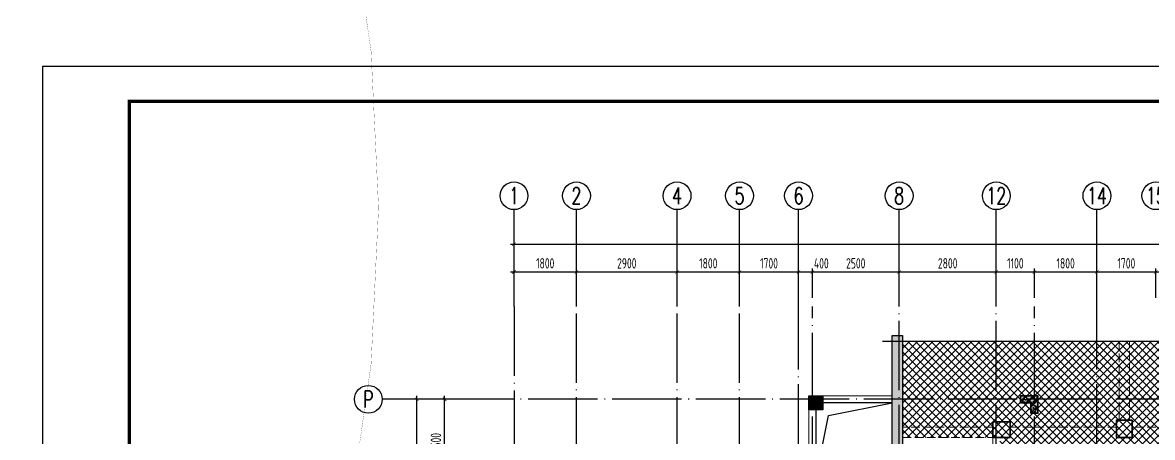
# Model space of a CAD drawing. Extents: x -668857 to 185752, y -270966 to 286822.
# Drawn here: x -220413 to -187848, y 215481 to 227453 of the extents above; entities that cross this region are included whole.
import ezdxf
from ezdxf.enums import TextEntityAlignment as Align

# ---------------------------------------------------------------- set-up
doc = ezdxf.new("R2010")
doc.units = 0
doc.header["$LTSCALE"] = 1000
doc.linetypes.add('DASH', pattern=[0.35, 0.25, -0.1])
doc.linetypes.add('DOTE', pattern=[2.42, 2, -0.2, 0.02, -0.2])
doc.layers.get('0').update_dxf_attribs({"linetype": 'CONTINUOUS'})
doc.layers.get('DEFPOINTS').update_dxf_attribs({"linetype": 'CONTINUOUS'})
for name, color, linetype in [('-TK', 7, 'CONTINUOUS'), ('A-AXIS', 1, 'CONTINUOUS'), ('A-DOTE', 10, 'DOTE'), ('AXIS_NUM', 7, 'CONTINUOUS'), ('S-B板填充', 251, 'CONTINUOUS'), ('S-D洞口', 4, 'CONTINUOUS'), ('S-L主梁线', 4, 'DASH'), ('S-Q墙实线', 6, 'CONTINUOUS'), ('S-X详图填充', 252, 'CONTINUOUS'), ('S-X详图实线', 4, 'CONTINUOUS'), ('S-Y一般标注', 3, 'CONTINUOUS'), ('S-Z柱填充', 252, 'CONTINUOUS'), ('S-Z柱实线', 6, 'CONTINUOUS'), ('THIN', 7, 'CONTINUOUS'), ('底图$0$PUB_HATCH', 252, 'CONTINUOUS')]:
    doc.layers.add(name, color=color, linetype=linetype)
doc.layers.add('PUB_HATCH', color=8, linetype='CONTINUOUS', lineweight=9)
doc.layers.add('审图修改', color=2, linetype='CONTINUOUS', plot=False)
doc.styles.add('TSSD_Axis', font='complex.shx', dxfattribs={"width": 0.7, "bigfont": 'hztxt.shx'})
doc.styles.add('TSSD_DIMENSION', font='Tssdeng.shx', dxfattribs={"width": 0.7, "bigfont": 'tssdchn.shx'})
doc.dimstyles.new('TSSD_100_100', dxfattribs={"dimtxt": 300, "dimasz": 100, "dimexe": 100, "dimexo": 250, "dimgap": 100, "dimtad": 1, "dimdec": 0, "dimzin": 0, "dimdsep": 46, "dimtxsty": 'TSSD_DIMENSION', "dimblk": 'ARCHTICK', "dimcen": 0, "dimdle": 100, "dimclrt": 7, "dimadec": 0, "dimazin": 0, "dimtfac": 1, "dimtdec": 0, "dimtix": 1, "dimtmove": 2, "dimatfit": 3, "dimldrblk": 'ARCHTICK', "dimfxl": 1, "dimtolj": 1, "dimtzin": 0, "dimarcsym": 0})

# ---------------------------------------------------------------- blocks, each defined once
blk = doc.blocks.new('A1')
blk.add_lwpolyline([(0, 59400), (0, 0), (84100, 0), (84100, 59400)], close=True)
at = {"const_width": 100}
blk.add_lwpolyline([(2500, 58400), (2500, 1000), (83100, 1000), (83100, 58400)], close=True, dxfattribs=at)
blk = doc.blocks.new('ts_axno')
at = {"color": 0, "linetype": 'ByBlock', "lineweight": -2}
blk.add_circle((0, 0), 0.5, dxfattribs=at)
at = {"color": 0, "linetype": 'ByBlock', "lineweight": -2, "style": 'TSSD_Axis', "width": 0.7}
blk.add_attdef('A', text='', height=0.6, dxfattribs=at).set_placement((0, 0), align=Align.MIDDLE_CENTER)
blk = doc.blocks.new('_ArchTick')
at = {"color": 0, "linetype": 'ByBlock', "const_width": 0.15}
blk.add_lwpolyline([(-0.5, -0.5), (0.5, 0.5)], dxfattribs=at)
blk = doc.blocks.new('*D829')
at = {"layer": 'DEFPOINTS', "color": 0, "transparency": 16777216}
for p in [(-219974, 330468), (-221774, 329468), (-219974, 329468)]:
    blk.add_point(p, dxfattribs=at)
at = {"layer": 'S-Y一般标注', "color": 0, "lineweight": -2, "transparency": 16777216}
for p, q in [((-221774, 329718), (-221774, 330568)), ((-219974, 329718), (-219974, 330568)), ((-221874, 330468), (-219874, 330468))]:
    blk.add_line(p, q, dxfattribs=at)
at = {"layer": 'S-Y一般标注', "color": 0, "lineweight": -2, "transparency": 16777216, "xscale": 100, "yscale": 100, "zscale": 100, "rotation": 180}
blk.add_blockref('_ArchTick', (-221774, 330468), dxfattribs=at)
at = {"layer": 'S-Y一般标注', "color": 0, "lineweight": -2, "transparency": 16777216, "xscale": 100, "yscale": 100, "zscale": 100}
blk.add_blockref('_ArchTick', (-219974, 330468), dxfattribs=at)
at = {"layer": 'S-Y一般标注', "color": 7, "transparency": 16777216, "insert": (-220874, 330718), "char_height": 300, "attachment_point": 5, "style": 'TSSD_DIMENSION'}
blk.add_mtext('\\A1;1800', dxfattribs=at)
blk = doc.blocks.new('*D830')
at = {"layer": 'DEFPOINTS', "color": 0, "transparency": 16777216}
for p in [(-217074, 330468), (-219974, 329468), (-217074, 329468)]:
    blk.add_point(p, dxfattribs=at)
at = {"layer": 'S-Y一般标注', "color": 0, "lineweight": -2, "transparency": 16777216}
for p, q in [((-219974, 329718), (-219974, 330568)), ((-217074, 329718), (-217074, 330568)), ((-220074, 330468), (-216974, 330468))]:
    blk.add_line(p, q, dxfattribs=at)
at = {"layer": 'S-Y一般标注', "color": 0, "lineweight": -2, "transparency": 16777216, "xscale": 100, "yscale": 100, "zscale": 100, "rotation": 180}
blk.add_blockref('_ArchTick', (-219974, 330468), dxfattribs=at)
at = {"layer": 'S-Y一般标注', "color": 0, "lineweight": -2, "transparency": 16777216, "xscale": 100, "yscale": 100, "zscale": 100}
blk.add_blockref('_ArchTick', (-217074, 330468), dxfattribs=at)
at = {"layer": 'S-Y一般标注', "color": 7, "transparency": 16777216, "insert": (-218524, 330718), "char_height": 300, "attachment_point": 5, "style": 'TSSD_DIMENSION'}
blk.add_mtext('\\A1;2900', dxfattribs=at)
blk = doc.blocks.new('*D831')
at = {"layer": 'DEFPOINTS', "color": 0, "transparency": 16777216}
for p in [(-215274, 330468), (-217074, 329468), (-215274, 329468)]:
    blk.add_point(p, dxfattribs=at)
at = {"layer": 'S-Y一般标注', "color": 0, "lineweight": -2, "transparency": 16777216}
for p, q in [((-217074, 329718), (-217074, 330568)), ((-215274, 329718), (-215274, 330568)), ((-217174, 330468), (-215174, 330468))]:
    blk.add_line(p, q, dxfattribs=at)
at = {"layer": 'S-Y一般标注', "color": 0, "lineweight": -2, "transparency": 16777216, "xscale": 100, "yscale": 100, "zscale": 100, "rotation": 180}
blk.add_blockref('_ArchTick', (-217074, 330468), dxfattribs=at)
at = {"layer": 'S-Y一般标注', "color": 0, "lineweight": -2, "transparency": 16777216, "xscale": 100, "yscale": 100, "zscale": 100}
blk.add_blockref('_ArchTick', (-215274, 330468), dxfattribs=at)
at = {"layer": 'S-Y一般标注', "color": 7, "transparency": 16777216, "insert": (-216174, 330718), "char_height": 300, "attachment_point": 5, "style": 'TSSD_DIMENSION'}
blk.add_mtext('\\A1;1800', dxfattribs=at)
blk = doc.blocks.new('*D832')
at = {"layer": 'DEFPOINTS', "color": 0, "transparency": 16777216}
for p in [(-213574, 330468), (-215274, 329468), (-213574, 329468)]:
    blk.add_point(p, dxfattribs=at)
at = {"layer": 'S-Y一般标注', "color": 0, "lineweight": -2, "transparency": 16777216}
for p, q in [((-215274, 329718), (-215274, 330568)), ((-213574, 329718), (-213574, 330568)), ((-215374, 330468), (-213474, 330468))]:
    blk.add_line(p, q, dxfattribs=at)
at = {"layer": 'S-Y一般标注', "color": 0, "lineweight": -2, "transparency": 16777216, "xscale": 100, "yscale": 100, "zscale": 100, "rotation": 180}
blk.add_blockref('_ArchTick', (-215274, 330468), dxfattribs=at)
at = {"layer": 'S-Y一般标注', "color": 0, "lineweight": -2, "transparency": 16777216, "xscale": 100, "yscale": 100, "zscale": 100}
blk.add_blockref('_ArchTick', (-213574, 330468), dxfattribs=at)
at = {"layer": 'S-Y一般标注', "color": 7, "transparency": 16777216, "insert": (-214424, 330718), "char_height": 300, "attachment_point": 5, "style": 'TSSD_DIMENSION'}
blk.add_mtext('\\A1;1700', dxfattribs=at)
blk = doc.blocks.new('*D833')
at = {"layer": 'DEFPOINTS', "color": 0, "transparency": 16777216}
for p in [(-213174, 330468), (-213574, 329468), (-213174, 329468)]:
    blk.add_point(p, dxfattribs=at)
at = {"layer": 'S-Y一般标注', "color": 0, "lineweight": -2, "transparency": 16777216}
for p, q in [((-213574, 329718), (-213574, 330568)), ((-213174, 329718), (-213174, 330568)), ((-213674, 330468), (-213074, 330468))]:
    blk.add_line(p, q, dxfattribs=at)
at = {"layer": 'S-Y一般标注', "color": 0, "lineweight": -2, "transparency": 16777216, "xscale": 100, "yscale": 100, "zscale": 100, "rotation": 180}
blk.add_blockref('_ArchTick', (-213574, 330468), dxfattribs=at)
at = {"layer": 'S-Y一般标注', "color": 0, "lineweight": -2, "transparency": 16777216, "xscale": 100, "yscale": 100, "zscale": 100}
blk.add_blockref('_ArchTick', (-213174, 330468), dxfattribs=at)
at = {"layer": 'S-Y一般标注', "color": 7, "transparency": 16777216, "insert": (-212916, 330718), "char_height": 300, "attachment_point": 5, "style": 'TSSD_DIMENSION'}
blk.add_mtext('\\A1;400', dxfattribs=at)
blk = doc.blocks.new('*D834')
at = {"layer": 'DEFPOINTS', "color": 0, "transparency": 16777216}
for p in [(-207874, 330468), (-210674, 329468), (-207874, 329468)]:
    blk.add_point(p, dxfattribs=at)
at = {"layer": 'S-Y一般标注', "color": 0, "lineweight": -2, "transparency": 16777216}
for p, q in [((-210674, 329718), (-210674, 330568)), ((-207874, 329718), (-207874, 330568)), ((-210774, 330468), (-207774, 330468))]:
    blk.add_line(p, q, dxfattribs=at)
at = {"layer": 'S-Y一般标注', "color": 0, "lineweight": -2, "transparency": 16777216, "xscale": 100, "yscale": 100, "zscale": 100, "rotation": 180}
blk.add_blockref('_ArchTick', (-210674, 330468), dxfattribs=at)
at = {"layer": 'S-Y一般标注', "color": 0, "lineweight": -2, "transparency": 16777216, "xscale": 100, "yscale": 100, "zscale": 100}
blk.add_blockref('_ArchTick', (-207874, 330468), dxfattribs=at)
at = {"layer": 'S-Y一般标注', "color": 7, "transparency": 16777216, "insert": (-209274, 330718), "char_height": 300, "attachment_point": 5, "style": 'TSSD_DIMENSION'}
blk.add_mtext('\\A1;2800', dxfattribs=at)
blk = doc.blocks.new('*D835')
at = {"layer": 'DEFPOINTS', "color": 0, "transparency": 16777216}
for p in [(-206774, 330468), (-207874, 329468), (-206774, 329468)]:
    blk.add_point(p, dxfattribs=at)
at = {"layer": 'S-Y一般标注', "color": 0, "lineweight": -2, "transparency": 16777216}
for p, q in [((-207874, 329718), (-207874, 330568)), ((-206774, 329718), (-206774, 330568)), ((-207974, 330468), (-206674, 330468))]:
    blk.add_line(p, q, dxfattribs=at)
at = {"layer": 'S-Y一般标注', "color": 0, "lineweight": -2, "transparency": 16777216, "xscale": 100, "yscale": 100, "zscale": 100, "rotation": 180}
blk.add_blockref('_ArchTick', (-207874, 330468), dxfattribs=at)
at = {"layer": 'S-Y一般标注', "color": 0, "lineweight": -2, "transparency": 16777216, "xscale": 100, "yscale": 100, "zscale": 100}
blk.add_blockref('_ArchTick', (-206774, 330468), dxfattribs=at)
at = {"layer": 'S-Y一般标注', "color": 7, "transparency": 16777216, "insert": (-207324, 330718), "char_height": 300, "attachment_point": 5, "style": 'TSSD_DIMENSION'}
blk.add_mtext('\\A1;1100', dxfattribs=at)
blk = doc.blocks.new('*D836')
at = {"layer": 'DEFPOINTS', "color": 0, "transparency": 16777216}
for p in [(-203274, 330468), (-204974, 329468), (-203274, 329468)]:
    blk.add_point(p, dxfattribs=at)
at = {"layer": 'S-Y一般标注', "color": 0, "lineweight": -2, "transparency": 16777216}
for p, q in [((-204974, 329718), (-204974, 330568)), ((-203274, 329718), (-203274, 330568)), ((-205074, 330468), (-203174, 330468))]:
    blk.add_line(p, q, dxfattribs=at)
at = {"layer": 'S-Y一般标注', "color": 0, "lineweight": -2, "transparency": 16777216, "xscale": 100, "yscale": 100, "zscale": 100, "rotation": 180}
blk.add_blockref('_ArchTick', (-204974, 330468), dxfattribs=at)
at = {"layer": 'S-Y一般标注', "color": 0, "lineweight": -2, "transparency": 16777216, "xscale": 100, "yscale": 100, "zscale": 100}
blk.add_blockref('_ArchTick', (-203274, 330468), dxfattribs=at)
at = {"layer": 'S-Y一般标注', "color": 7, "transparency": 16777216, "insert": (-204124, 330718), "char_height": 300, "attachment_point": 5, "style": 'TSSD_DIMENSION'}
blk.add_mtext('\\A1;1700', dxfattribs=at)
blk = doc.blocks.new('*D851')
at = {"layer": 'DEFPOINTS', "color": 0, "transparency": 16777216}
for p in [(-171774, 331268), (-221774, 329468), (-171774, 329468)]:
    blk.add_point(p, dxfattribs=at)
at = {"layer": 'S-Y一般标注', "color": 0, "lineweight": -2, "transparency": 16777216}
for p, q in [((-221874, 331268), (-171674, 331268)), ((-221774, 329718), (-221774, 331368)), ((-171774, 329718), (-171774, 331368))]:
    blk.add_line(p, q, dxfattribs=at)
at = {"layer": 'S-Y一般标注', "color": 0, "lineweight": -2, "transparency": 16777216, "xscale": 100, "yscale": 100, "zscale": 100, "rotation": 180}
blk.add_blockref('_ArchTick', (-221774, 331268), dxfattribs=at)
at = {"layer": 'S-Y一般标注', "color": 0, "lineweight": -2, "transparency": 16777216, "xscale": 100, "yscale": 100, "zscale": 100}
blk.add_blockref('_ArchTick', (-171774, 331268), dxfattribs=at)
at = {"layer": 'S-Y一般标注', "color": 7, "transparency": 16777216, "insert": (-196774, 331518), "char_height": 300, "attachment_point": 5, "style": 'TSSD_DIMENSION'}
blk.add_mtext('\\A1;50000', dxfattribs=at)
blk = doc.blocks.new('*D858')
at = {"layer": 'DEFPOINTS', "color": 0, "transparency": 16777216}
for p in [(-224574, 326794), (-222774, 326794), (-222774, 311294)]:
    blk.add_point(p, dxfattribs=at)
at = {"layer": 'S-Y一般标注', "color": 0, "lineweight": -2, "transparency": 16777216}
for p, q in [((-223024, 326794), (-224674, 326794)), ((-224574, 311194), (-224574, 326894)), ((-223024, 311294), (-224674, 311294))]:
    blk.add_line(p, q, dxfattribs=at)
at = {"layer": 'S-Y一般标注', "color": 0, "lineweight": -2, "transparency": 16777216, "xscale": 100, "yscale": 100, "zscale": 100}
for p, rotation in [((-224574, 326794), 90), ((-224574, 311294), 270)]:
    blk.add_blockref('_ArchTick', p, dxfattribs=dict(at, rotation=rotation))
at = {"layer": 'S-Y一般标注', "color": 7, "transparency": 16777216, "insert": (-224824, 319044), "char_height": 300, "attachment_point": 5, "rotation": 90, "style": 'TSSD_DIMENSION'}
blk.add_mtext('\\A1;15500', dxfattribs=at)
blk = doc.blocks.new('*D861')
at = {"layer": 'DEFPOINTS', "color": 0, "transparency": 16777216}
for p in [(-223774, 326794), (-222774, 326794), (-222774, 324294)]:
    blk.add_point(p, dxfattribs=at)
at = {"layer": 'S-Y一般标注', "color": 0, "lineweight": -2, "transparency": 16777216}
for p, q in [((-223024, 326794), (-223874, 326794)), ((-223774, 324194), (-223774, 326894)), ((-223024, 324294), (-223874, 324294))]:
    blk.add_line(p, q, dxfattribs=at)
at = {"layer": 'S-Y一般标注', "color": 0, "lineweight": -2, "transparency": 16777216, "xscale": 100, "yscale": 100, "zscale": 100}
for p, rotation in [((-223774, 326794), 90), ((-223774, 324294), 270)]:
    blk.add_blockref('_ArchTick', p, dxfattribs=dict(at, rotation=rotation))
at = {"layer": 'S-Y一般标注', "color": 7, "transparency": 16777216, "insert": (-224024, 325544), "char_height": 300, "attachment_point": 5, "rotation": 90, "style": 'TSSD_DIMENSION'}
blk.add_mtext('\\A1;2500', dxfattribs=at)
blk = doc.blocks.new('*D864')
at = {"layer": 'DEFPOINTS', "color": 0, "transparency": 16777216}
for p in [(-210674, 330468), (-213174, 329468), (-210674, 329468)]:
    blk.add_point(p, dxfattribs=at)
at = {"layer": 'S-Y一般标注', "color": 0, "lineweight": -2, "transparency": 16777216}
for p, q in [((-213174, 329718), (-213174, 330568)), ((-210674, 329718), (-210674, 330568)), ((-213274, 330468), (-210574, 330468))]:
    blk.add_line(p, q, dxfattribs=at)
at = {"layer": 'S-Y一般标注', "color": 0, "lineweight": -2, "transparency": 16777216, "xscale": 100, "yscale": 100, "zscale": 100, "rotation": 180}
blk.add_blockref('_ArchTick', (-213174, 330468), dxfattribs=at)
at = {"layer": 'S-Y一般标注', "color": 0, "lineweight": -2, "transparency": 16777216, "xscale": 100, "yscale": 100, "zscale": 100}
blk.add_blockref('_ArchTick', (-210674, 330468), dxfattribs=at)
at = {"layer": 'S-Y一般标注', "color": 7, "transparency": 16777216, "insert": (-211924, 330718), "char_height": 300, "attachment_point": 5, "style": 'TSSD_DIMENSION'}
blk.add_mtext('\\A1;2500', dxfattribs=at)
blk = doc.blocks.new('*D865')
at = {"layer": 'DEFPOINTS', "color": 0, "transparency": 16777216}
for p in [(-204974, 330468), (-206774, 329468), (-204974, 329468)]:
    blk.add_point(p, dxfattribs=at)
at = {"layer": 'S-Y一般标注', "color": 0, "lineweight": -2, "transparency": 16777216}
for p, q in [((-206774, 329718), (-206774, 330568)), ((-204974, 329718), (-204974, 330568)), ((-206874, 330468), (-204874, 330468))]:
    blk.add_line(p, q, dxfattribs=at)
at = {"layer": 'S-Y一般标注', "color": 0, "lineweight": -2, "transparency": 16777216, "xscale": 100, "yscale": 100, "zscale": 100, "rotation": 180}
blk.add_blockref('_ArchTick', (-206774, 330468), dxfattribs=at)
at = {"layer": 'S-Y一般标注', "color": 0, "lineweight": -2, "transparency": 16777216, "xscale": 100, "yscale": 100, "zscale": 100}
blk.add_blockref('_ArchTick', (-204974, 330468), dxfattribs=at)
at = {"layer": 'S-Y一般标注', "color": 7, "transparency": 16777216, "insert": (-205874, 330718), "char_height": 300, "attachment_point": 5, "style": 'TSSD_DIMENSION'}
blk.add_mtext('\\A1;1800', dxfattribs=at)
blk = doc.blocks.new('A$C028C60F5')
at = {"color": 6}
blk.add_lwpolyline([(400, 0), (0, 0), (0, -400), (400, -400)], close=True, dxfattribs=at)
at = {"layer": 'PUB_HATCH'}
blk.add_solid([(0, -400), (400, -400), (0, 0), (400, 0)], dxfattribs=at)
blk = doc.blocks.new('20210825.01395608')
at = {"layer": 'A-AXIS'}
for p, q in [((83598.7, -233739.7), (83598.7, -230939.7)), ((85398.7, -233739.7), (85398.7, -230939.7)), ((88298.7, -233739.7), (88298.7, -230939.7)), ((90098.7, -233739.7), (90098.7, -230939.7)), ((91798.7, -233739.7), (91798.7, -230939.7)), ((94698.7, -233739.7), (94698.7, -230939.7)), ((97498.7, -233739.7), (97498.7, -230939.7)), ((100398.7, -233739.7), (100398.7, -230939.7)), ((82598.7, -236413.2), (79798.7, -236413.2))]:
    blk.add_line(p, q, dxfattribs=at)
at = {"layer": 'A-DOTE'}
for p, q in [((83598.7, -233739.7), (83598.7, -255388.1)), ((85398.7, -245613.2), (85398.7, -233739.7)), ((88298.7, -245613.2), (88298.7, -233739.7)), ((90098.7, -245613.2), (90098.7, -233739.7)), ((91798.7, -242813.2), (91798.7, -233739.7)), ((92198.7, -238913.2), (92198.7, -233739.7)), ((94698.7, -243413), (94698.7, -233739.7)), ((97498.7, -243413), (97498.7, -233739.7)), ((98598.7, -238913.2), (98598.7, -233739.7)), ((100398.7, -242813.2), (100398.7, -233739.7)), ((136822.6, -236413.2), (82598.7, -236413.2))]:
    blk.add_line(p, q, dxfattribs=at)
at = {"layer": 'A-AXIS'}
ref = blk.add_blockref('ts_axno', (83598.7, -230539.7), dxfattribs=dict(at, xscale=800, yscale=800, zscale=800))
ref.add_attrib('1', '1', dxfattribs={"layer": 'AXIS_NUM', "height": 480, "style": 'TSSD_Axis', "width": 0.7}).set_placement((83598.7, -230539.7), align=Align.MIDDLE_CENTER)
ref = blk.add_blockref('ts_axno', (85398.7, -230539.7), dxfattribs=dict(at, xscale=800, yscale=800, zscale=800))
ref.add_attrib('2', '2', dxfattribs={"layer": 'AXIS_NUM', "height": 480, "style": 'TSSD_Axis', "width": 0.7}).set_placement((85398.7, -230539.7), align=Align.MIDDLE_CENTER)
ref = blk.add_blockref('ts_axno', (88298.7, -230539.7), dxfattribs=dict(at, xscale=800, yscale=800, zscale=800))
ref.add_attrib('3', '4', dxfattribs={"layer": 'AXIS_NUM', "height": 480, "style": 'TSSD_Axis', "width": 0.7}).set_placement((88298.7, -230539.7), align=Align.MIDDLE_CENTER)
ref = blk.add_blockref('ts_axno', (90098.7, -230539.7), dxfattribs=dict(at, xscale=800, yscale=800, zscale=800))
ref.add_attrib('4', '5', dxfattribs={"layer": 'AXIS_NUM', "height": 480, "style": 'TSSD_Axis', "width": 0.7}).set_placement((90098.7, -230539.7), align=Align.MIDDLE_CENTER)
ref = blk.add_blockref('ts_axno', (91798.7, -230539.7), dxfattribs=dict(at, xscale=800, yscale=800, zscale=800))
ref.add_attrib('5', '6', dxfattribs={"layer": 'AXIS_NUM', "height": 480, "style": 'TSSD_Axis', "width": 0.7}).set_placement((91798.7, -230539.7), align=Align.MIDDLE_CENTER)
ref = blk.add_blockref('ts_axno', (94698.7, -230539.7), dxfattribs=dict(at, xscale=800, yscale=800, zscale=800))
ref.add_attrib('6', '8', dxfattribs={"layer": 'AXIS_NUM', "height": 480, "style": 'TSSD_Axis', "width": 0.7}).set_placement((94698.7, -230539.7), align=Align.MIDDLE_CENTER)
ref = blk.add_blockref('ts_axno', (97498.7, -230539.7), dxfattribs=dict(at, xscale=800, yscale=800, zscale=800))
ref.add_attrib('7', '12', dxfattribs={"layer": 'AXIS_NUM', "height": 480, "style": 'TSSD_Axis', "width": 0.7}).set_placement((97498.7, -230539.7), align=Align.MIDDLE_CENTER)
ref = blk.add_blockref('ts_axno', (100398.7, -230539.7), dxfattribs=dict(at, xscale=800, yscale=800, zscale=800))
ref.add_attrib('8', '14', dxfattribs={"layer": 'AXIS_NUM', "height": 480, "style": 'TSSD_Axis', "width": 0.7}).set_placement((100398.7, -230539.7), align=Align.MIDDLE_CENTER)
ref = blk.add_blockref('ts_axno', (102098.7, -230539.7), dxfattribs=dict(at, xscale=800, yscale=800, zscale=800))
ref.add_attrib('9', '15', dxfattribs={"layer": 'AXIS_NUM', "height": 480, "style": 'TSSD_Axis', "width": 0.7}).set_placement((102098.7, -230539.7), align=Align.MIDDLE_CENTER)
ref = blk.add_blockref('ts_axno', (79398.7, -236413.2), dxfattribs=dict(at, xscale=800, yscale=800, zscale=800))
ref.add_attrib('G', 'P', dxfattribs={"layer": 'AXIS_NUM', "height": 480, "style": 'TSSD_Axis', "width": 0.7}).set_placement((79398.7, -236413.2), align=Align.MIDDLE_CENTER)
at = {"layer": 'S-Y一般标注'}
for base, p1, p2, picture, middle in [((133598.7, -231939.7), (83598.7, -233739.7), (133598.7, -233739.7), '*D851', (108598.7, -231689.7)), ((85398.7, -232739.7), (83598.7, -233739.7), (85398.7, -233739.7), '*D829', (84498.7, -232489.7)), ((88298.7, -232739.7), (85398.7, -233739.7), (88298.7, -233739.7), '*D830', (86848.7, -232489.7)), ((90098.7, -232739.7), (88298.7, -233739.7), (90098.7, -233739.7), '*D831', (89198.7, -232489.7)), ((91798.7, -232739.7), (90098.7, -233739.7), (91798.7, -233739.7), '*D832', (90948.7, -232489.7)), ((94698.7, -232739.7), (92198.7, -233739.7), (94698.7, -233739.7), '*D864', (93448.7, -232489.7)), ((97498.7, -232739.7), (94698.7, -233739.7), (97498.7, -233739.7), '*D834', (96098.7, -232489.7)), ((98598.7, -232739.7), (97498.7, -233739.7), (98598.7, -233739.7), '*D835', (98048.7, -232489.7)), ((100398.7, -232739.7), (98598.7, -233739.7), (100398.7, -233739.7), '*D865', (99498.7, -232489.7)), ((102098.7, -232739.7), (100398.7, -233739.7), (102098.7, -233739.7), '*D836', (101248.7, -232489.7))]:
    dim = blk.add_linear_dim(base=base, p1=p1, p2=p2, dimstyle='TSSD_100_100', dxfattribs=at)
    dim.commit()
    dim.dimension.update_dxf_attribs({"geometry": picture, "text_midpoint": middle, "insert": (305372.3, -563207.3)})
dim = blk.add_linear_dim(base=(92198.7, -232739.7), p1=(91798.7, -233739.7), p2=(92198.7, -233739.7), dimstyle='TSSD_100_100', dxfattribs=at)
dim.commit()
dim.dimension.update_dxf_attribs({"geometry": '*D833', "text_midpoint": (92456.8, -232489.7), "dimtype": 128, "insert": (305372.3, -563207.3)})
for base, p1, picture, middle in [((80798.7, -236413.2), (82598.7, -251913.2), '*D858', (80548.7, -244163.2)), ((81598.7, -236413.2), (82598.7, -238913.2), '*D861', (81348.7, -237663.2))]:
    dim = blk.add_linear_dim(base=base, p1=p1, p2=(82598.7, -236413.2), angle=90, dimstyle='TSSD_100_100', dxfattribs=at)
    dim.commit()
    dim.dimension.update_dxf_attribs({"geometry": picture, "text_midpoint": middle, "insert": (305372.3, -563207.3)})

msp = doc.modelspace()

# ---------------------------------------------------------------- hatches: boundary and pattern name
at = {"layer": 'S-B板填充'}
h = msp.add_hatch(dxfattribs=at)
h.set_pattern_fill('HOLE_MATETIEL', color=252, scale=50, style=0)
h.set_pattern_definition([(45, (0, 0), (-112.2532, 112.2532), []), (135, (0, 0), (-112.2532, -112.2532), [])])
h.paths.add_polyline_path([(-154023.99, 210280.89), (-155735.28, 210280.89), (-155735.28, 218254.45), (-195047.9, 218254.45), (-195047.9, 215480.89), (-192247.9, 215480.89), (-192247.9, 212080.89), (-189347.9, 212080.89), (-189347.9, 209680.89), (-187896.18, 209680.89), (-187847.9, 210280.89), (-174647.9, 210280.89), (-174647.9, 209680.89), (-173147.9, 209680.89), (-173147.9, 212080.89), (-170247.9, 212080.89), (-170247.9, 213680.89), (-170497.9, 213680.89), (-170497.9, 214180.89), (-166447.9, 214180.89), (-166447.9, 212080.89), (-164347.9, 212080.89), (-164347.9, 209680.89), (-162847.9, 209680.89), (-162847.9, 210280.89), (-156147.9, 210280.89), (-156147.9, 203280.89), (-155847.9, 203280.89), (-155847.9, 202777.89), (-165447.9, 202780.89), (-165447.9, 201580.89), (-172047.9, 201580.89), (-172047.9, 202780.89), (-190447.9, 202780.89), (-190447.9, 201580.89), (-197047.9, 201580.89), (-197047.9, 202780.89), (-206147.9, 202780.89), (-206147.9, 198606.02), (-202285.28, 198606.02), (-185785.28, 198606.02), (-185785.28, 198606.02), (-154026.3, 198606.02)])
at = {"layer": 'S-X详图填充'}
h = msp.add_hatch(color=256, dxfattribs=at)
h.dxf.hatch_style = 1
h.paths.add_polyline_path([(-191647.9, 216680.9), (-191147.9, 216680.9), (-191147.9, 216180.9), (-191347.9, 216180.9), (-191347.9, 216480.9), (-191647.9, 216480.9)])
at = {"layer": 'S-Z柱填充'}
h = msp.add_hatch(dxfattribs=at)
h.set_pattern_fill('ARMORED', color=256, scale=30, style=0)
h.set_pattern_definition([(50, (-220524.97, 60795.3), (215.17805, -18.82564), [22.5, -247.5]), (355, (-220524.97, 60795.3), (-41.6254, 225.65764), [18, -198]), (100.4514, (-220507.04, 60793.72), (173.55281, 206.83186), [19.12206, -210.34263]), (46.1842, (-220524.97, 60855.3), (320.1723, -49.6557), [33.75, -371.25]), (96.6356, (-220498.3, 60851.15), (280.3988, 292.23536), [28.6831, -315.5139]), (351.1842, (-220524.97, 60855.3), (280.3986, 292.2356), [27, -297]), (21, (-220494.97, 60840.3), (179.07212, -120.78567), [22.5, -247.5]), (326, (-220494.97, 60840.3), (72.9946, 217.545), [18, -198]), (71.4514, (-220480.04, 60830.23), (252.0668, 96.75915), [19.12206, -210.34263]), (37.5, (-220524.97, 60795.29), (3.647957, 99.868156), [0, -195.6, 0, -201, 0, -198.75]), (7.5, (-220524.97, 60795.29), (78.92086, 118.32351), [0, -114.6, 0, -191.1, 0, -75.75]), (327.5, (-220591.87, 60795.29), (160.14673, -6.76646), [0, -75, 0, -234, 0, -310.5]), (317.5, (-220621.87, 60795.29), (174.95585, 30.0315), [0, -97.5, 0, -155.4, 0, -220.5]), (45, (-220524.97, 60795.29), (-106.06602, 106.06602), [])])
h.paths.add_polyline_path([(-191647.91, 216680.9), (-191147.91, 216680.9), (-191147.91, 216180.9), (-191347.91, 216180.9), (-191347.91, 216480.9), (-191647.91, 216480.9)])
at = {"layer": '底图$0$PUB_HATCH', "linetype": 'ByBlock'}
h = msp.add_hatch(dxfattribs=at)
h.set_pattern_fill('钢筋混凝土', color=8, scale=50)
h.set_pattern_definition([(45, (-1102785.41, 465451.47), (-88.388348, 88.388348), []), (50, (-1102785.4, 465451.47), (358.63009, -31.37607), [37.5, -412.5]), (355, (-1102785.4, 465451.47), (-69.37567, 376.09607), [30, -330]), (100.4514, (-1102755.53, 465448.85), (289.25469, 344.71977), [31.8701, -350.57106]), (46.1842, (-1102785.4, 465551.47), (533.62052, -82.7595), [56.25, -618.75]), (96.6356, (-1102740.94, 465544.57), (467.33135, 487.05894), [47.80514, -525.8565]), (351.1842, (-1102785.4, 465551.47), (467.33097, 487.0593), [45, -495]), (21, (-1102735.4, 465526.47), (298.45353, -201.309445), [37.5, -412.5]), (326, (-1102735.4, 465526.47), (121.65767, 362.57502), [30, -330]), (71.4514, (-1102710.54, 465509.7), (420.11131, 161.26525), [31.8701, -350.57106]), (37.5, (-1102785.41, 465451.47), (6.079928, 166.446927), [0, -326, 0, -335, 0, -331.25]), (7.5, (-1102785.41, 465451.47), (131.53477, 197.205856), [0, -191, 0, -318.5, 0, -126.25]), (327.5, (-1102896.91, 465451.47), (266.911218, -11.277436), [0, -125, 0, -390, 0, -517.5]), (317.5, (-1102946.91, 465451.47), (291.593085, 50.05249), [0, -162.5, 0, -259, 0, -367.5])])
h.paths.add_polyline_path([(-206447.78, 212075.9), (-199647.9, 212080.89), (-199647.9, 214280.89), (-195347.9, 214280.89), (-195347.9, 218418.99), (-195047.9, 218418.99), (-195047.9, 213980.89), (-199347.9, 213980.89), (-199347.9, 211780.89), (-206147.78, 211775.9), (-206147.78, 198580.93), (-206147.78, 198585.92), (-206150.36, 198283.6), (-206447.78, 198280.93)])

# ---------------------------------------------------------------- linework, layer by layer
at = {"layer": 'S-D洞口', "color": 5}
msp.add_lwpolyline([(-197547.89, 214280.89), (-195347.9, 214280.89), (-195347.9, 216480.9), (-197547.89, 216480.9), (-197547.89, 214280.89), (-197181.23, 216114.23), (-195347.9, 216480.9)], dxfattribs=at)
at = {"layer": 'S-L主梁线', "linetype": 'DASH', "lineweight": 18}
for p, q in [((-188810.28, 218254.45), (-188810.28, 215980.89)), ((-188510.28, 215980.89), (-188510.28, 218254.45)), ((-192447.9, 215780.89), (-195047.9, 215780.89)), ((-188885.28, 215780.89), (-191947.9, 215780.89)), ((-187747.9, 215780.89), (-188435.28, 215780.89)), ((-195047.9, 215480.89), (-192447.9, 215480.89)), ((-192447.9, 215480.89), (-192447.9, 214180.89))]:
    msp.add_line(p, q, dxfattribs=at)
at = {"layer": 'S-L主梁线', "linetype": 'ByBlock', "lineweight": 18}
for p, q in [((-195347.9, 216680.9), (-197347.89, 216680.9)), ((-197747.89, 216280.9), (-197747.89, 214280.89)), ((-197547.89, 214280.89), (-197547.89, 216280.89)), ((-197347.89, 216480.9), (-195347.9, 216480.9))]:
    msp.add_line(p, q, dxfattribs=at)
at = {"layer": 'S-Q墙实线', "linetype": 'ByBlock'}
msp.add_lwpolyline([(-206447.78, 212075.9), (-199647.9, 212080.89), (-199647.9, 214280.89), (-195347.9, 214280.89), (-195347.9, 218418.99), (-195047.9, 218418.99), (-195047.9, 213980.89), (-199347.9, 213980.89), (-199347.9, 211780.89), (-206147.78, 211775.9), (-206147.78, 198580.93), (-206147.78, 198585.92), (-206150.36, 198283.6), (-206150.36, 198283.6), (-206150.36, 198283.6), (-206447.78, 198280.93)], close=True, dxfattribs=at)
at = {"layer": 'S-X详图实线'}
msp.add_lwpolyline([(-191347.9, 216180.91), (-191347.9, 216480.91), (-191647.9, 216480.91), (-191647.9, 216680.91), (-191147.9, 216680.91), (-191147.9, 216180.91), (-191347.9, 216180.91)], dxfattribs=at)
at = {"layer": 'S-Z柱实线', "lineweight": 35}
for points in [[(-191647.91, 216680.9), (-191147.91, 216680.9), (-191147.91, 216180.9), (-191347.91, 216180.9), (-191347.91, 216480.9), (-191647.91, 216480.9), (-191647.91, 216680.9)], [(-191647.9, 216680.9), (-191147.9, 216680.9), (-191147.9, 216180.9), (-191347.9, 216180.9), (-191347.9, 216480.9), (-191647.9, 216480.9), (-191647.9, 216680.9)]]:
    msp.add_lwpolyline(points, dxfattribs=at)
at = {"layer": 'S-Z柱实线', "color": 2, "lineweight": 35}
for points in [[(-192447.9, 215930.89), (-192447.9, 215480.89), (-191947.9, 215480.89), (-191947.9, 215930.89)], [(-188435.28, 215980.89), (-188885.28, 215980.89), (-188885.28, 215480.89), (-188435.28, 215480.89)]]:
    msp.add_lwpolyline(points, close=True, dxfattribs=at)
at = {"layer": 'THIN'}
msp.add_lwpolyline([(-195627.9, 218254.45), (-175709.09, 218254.45), (-175639.09, 218474.45), (-175519.09, 218034.45), (-175449.09, 218254.45), (-155530.28, 218254.45)], dxfattribs=at)
at = {"layer": '审图修改', "const_width": 5}
msp.add_lwpolyline([(-644079.16, 263133.84, -0.57735027), (-562030.93, 263133.84, -0.57735027), (-479982.7, 263133.84, -0.57735027), (-397934.47, 263133.84, -0.57735027), (-315886.24, 263133.84, -0.57735027), (-233838.01, 263133.84, -0.57735027), (-233838.01, 181085.61, -0.57735027), (-233838.01, 99037.38, -0.57735027), (-233838.01, 16989.15, -0.57735027), (-233838.01, -65059.08, -0.57735027), (-233838.01, -147107.31, -0.57735027), (-315886.24, -147107.31, -0.57735027), (-397934.47, -147107.31, -0.57735027), (-479982.7, -147107.31, -0.57735027), (-562030.93, -147107.31, -0.57735027), (-644079.16, -147107.31, -0.57735027), (-644079.16, -65059.08, -0.57735027), (-644079.16, 16989.15, -0.57735027), (-644079.16, 99037.38, -0.57735027), (-644079.16, 181085.61, -0.57735027), (-644079.16, 263133.84, -0.57735027), (-644079.16, 263133.84, -0.57735027)], format="xyb", dxfattribs=at)

# ---------------------------------------------------------------- block references
at = {"layer": '-TK'}
msp.add_blockref('A1', (-219837.15, 166782.28), dxfattribs=at)
at = {"layer": 'A-DOTE'}
msp.add_blockref('20210825.01395608', (-289846.6, 452994.14), dxfattribs=at)
at = {"layer": 'S-Z柱实线', "extrusion": (0, 0, -1), "zscale": -1}
msp.add_blockref('A$C028C60F5', (197347.89, 216680.9), dxfattribs=at)

doc.saveas('drawing.dxf')
